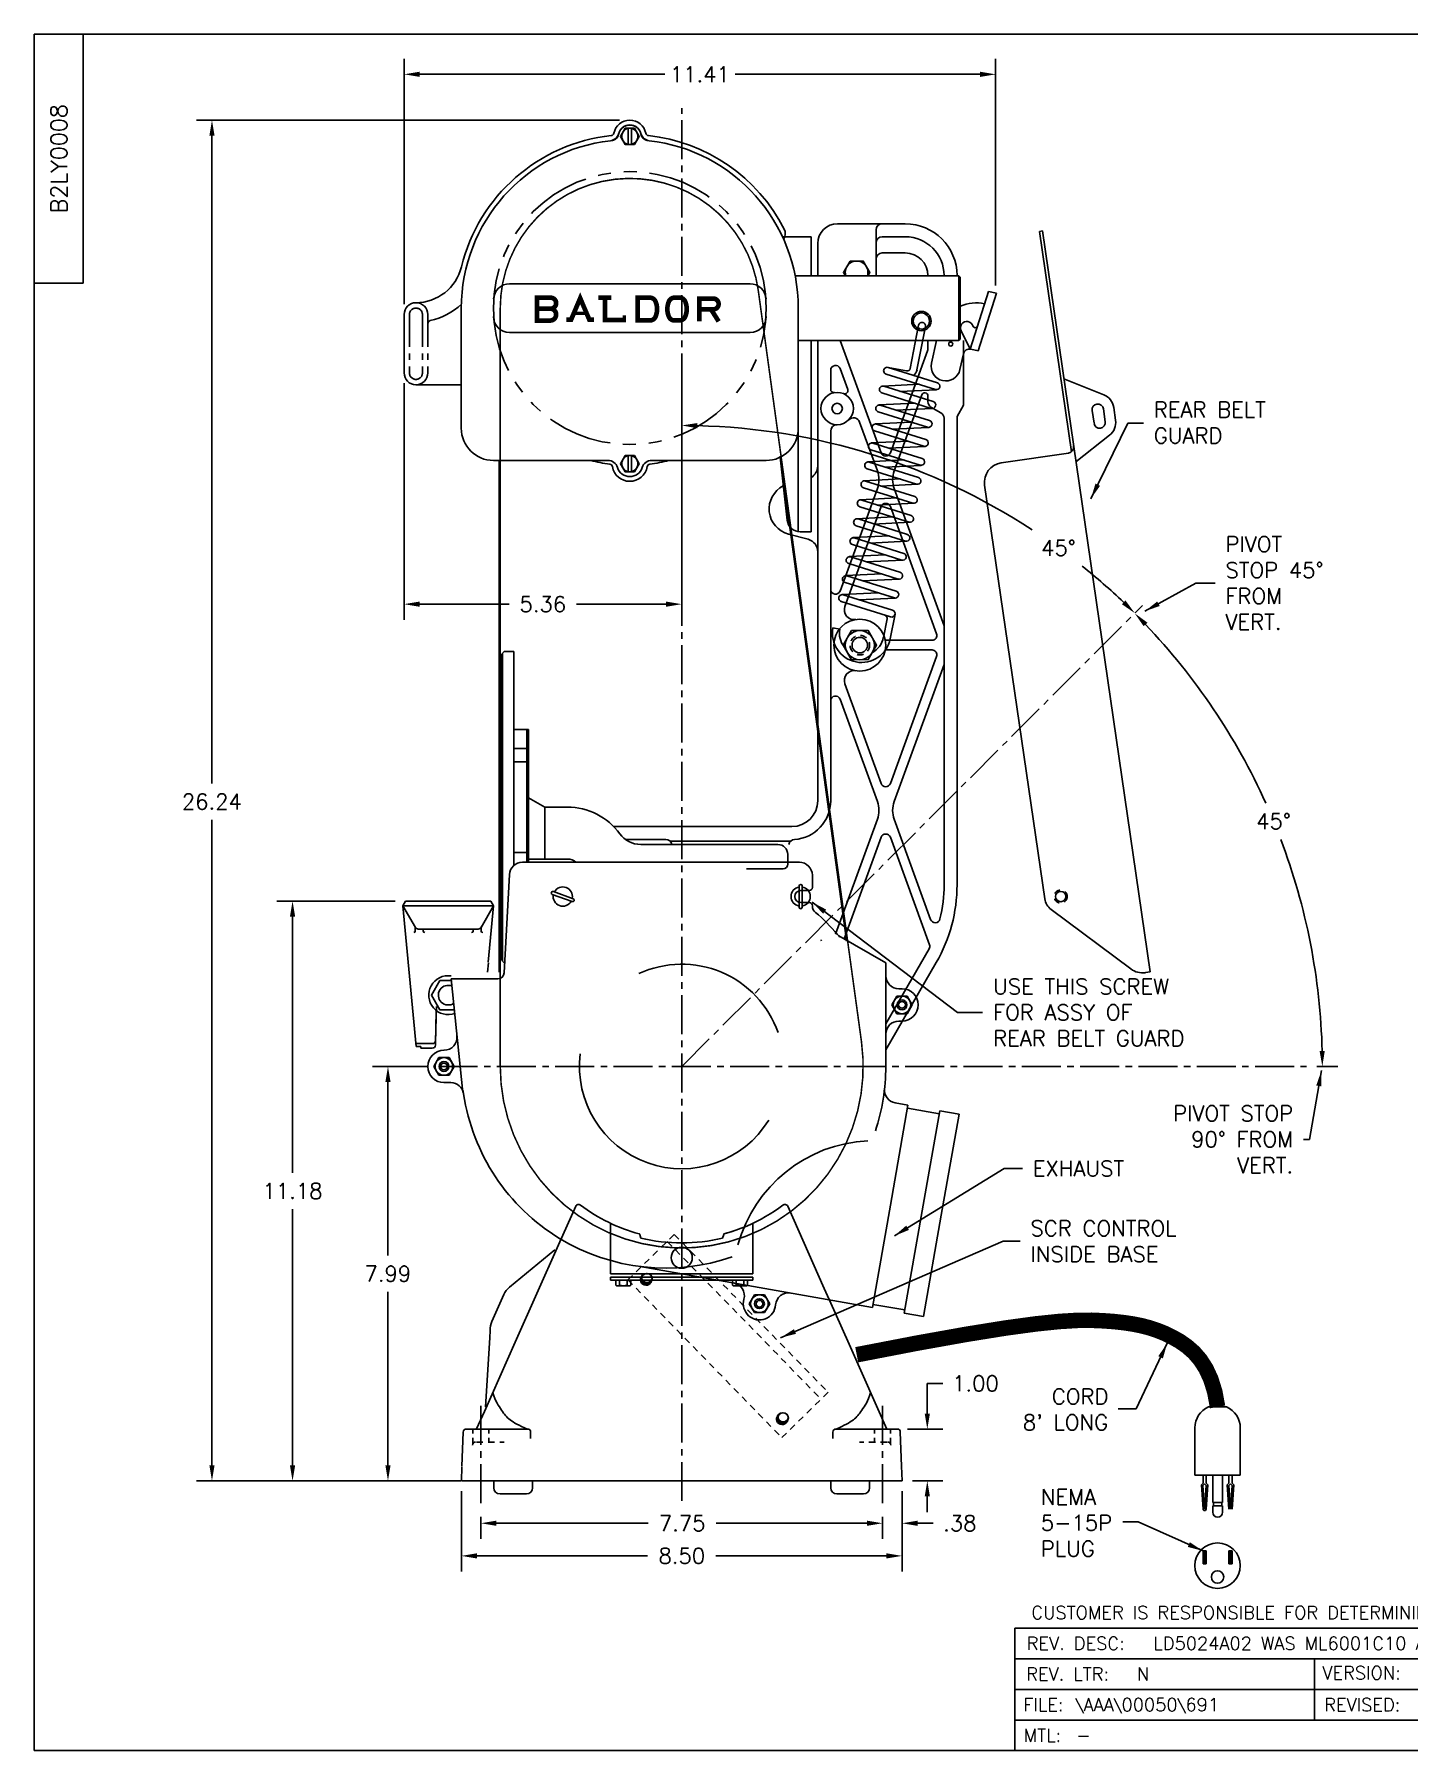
# Model space of a CAD drawing. Extents: x 1.1 to 53.1, y 0 to 33.1.
# Drawn here: x 1.11 to 27.62, y -0.01 to 33.09 of the extents above; entities that cross this region are included whole.
import ezdxf
from ezdxf.enums import TextEntityAlignment as Align

# ---------------------------------------------------------------- set-up
doc = ezdxf.new("R2010")
doc.units = 0
doc.header["$MEASUREMENT"] = 0
for name, pattern in [('B2FH2801A01$0$PHANTOM2', [1.25, 0.625, -0.125, 0.125, -0.125, 0.125, -0.125]), ('B2FH2808A01$0$PHANTOM', [2.5, 1.25, -0.25, 0.25, -0.25, 0.25, -0.25]), ('CENTER2', [1.125, 0.75, -0.125, 0.125, -0.125]), ('G8BA3000A12$0$CENTER', [2, 1.25, -0.25, 0.25, -0.25]), ('G8BA3000A12$0$CENTER2', [1.125, 0.75, -0.125, 0.125, -0.125]), ('G8BA3000A12$0$HIDDEN2', [0.1875, 0.125, -0.0625]), ('HA6218A01$0$HIDDEN2', [0.1875, 0.125, -0.0625]), ('HIDDEN2', [0.1875, 0.125, -0.0625])]:
    doc.linetypes.add(name, pattern=pattern)
doc.layers.get('0').update_dxf_attribs({"linetype": 'CONTINUOUS'})
doc.styles.add('SIMPLEX', font='simplex')
doc.styles.get("Standard").update_dxf_attribs({"font": 'simplex.shx'})
doc.dimstyles.new('0D6', dxfattribs={"dimscale": 0, "dimtxt": 0.09, "dimasz": 0.09, "dimexe": 0.09, "dimexo": 0.06, "dimgap": 0.06, "dimtad": 0, "dimtih": 1, "dimtoh": 1, "dimdec": 0, "dimzin": 4, "dimdsep": 46, "dimtxsty": 'Standard', "dimcen": 0, "dimclrd": 21, "dimclre": 21, "dimclrt": 256, "dimadec": 0, "dimazin": 0, "dimtfac": 1, "dimtdec": 0, "dimtofl": 0, "dimtmove": 0, "dimatfit": 3, "dimfxl": 0, "dimtolj": 1, "dimtzin": 4, "dimarcsym": 0})
doc.dimstyles.new('2D5', dxfattribs={"dimscale": 0, "dimtxt": 0.09, "dimasz": 0.09, "dimexe": 0.09, "dimexo": 0.06, "dimgap": 0.06, "dimtad": 0, "dimtih": 1, "dimtoh": 1, "dimzin": 4, "dimdsep": 46, "dimtxsty": 'Standard', "dimcen": 0, "dimclrd": 21, "dimclre": 21, "dimclrt": 256, "dimadec": 0, "dimazin": 0, "dimtfac": 1, "dimtofl": 0, "dimtmove": 0, "dimatfit": 3, "dimfxl": 0, "dimtolj": 1, "dimtzin": 4, "dimarcsym": 0})
doc.dimstyles.new('3D3', dxfattribs={"dimscale": 0, "dimtxt": 0.09, "dimasz": 0.09, "dimexe": 0.09, "dimexo": 0.06, "dimgap": 0.06, "dimtad": 0, "dimtih": 1, "dimtoh": 1, "dimdec": 3, "dimzin": 4, "dimdsep": 46, "dimtxsty": 'Standard', "dimcen": 0, "dimclrd": 21, "dimclre": 21, "dimclrt": 256, "dimadec": 0, "dimazin": 0, "dimtfac": 1, "dimtdec": 4, "dimtofl": 0, "dimtmove": 0, "dimatfit": 3, "dimfxl": 0, "dimtolj": 1, "dimtzin": 4, "dimarcsym": 0})
doc.dimstyles.new('STD', dxfattribs={"dimscale": 0, "dimtxt": 0.09, "dimasz": 0.09, "dimexe": 0.09, "dimexo": 0.06, "dimgap": 0.06, "dimtad": 0, "dimtih": 1, "dimtoh": 1, "dimdec": 3, "dimzin": 4, "dimdsep": 46, "dimtxsty": 'Standard', "dimcen": 0, "dimclrd": 21, "dimclre": 21, "dimclrt": 256, "dimadec": 0, "dimazin": 0, "dimtfac": 1, "dimtdec": 3, "dimtofl": 0, "dimtmove": 0, "dimatfit": 3, "dimfxl": 0, "dimtolj": 1, "dimtzin": 4, "dimarcsym": 0})

msp = doc.modelspace()

# ---------------------------------------------------------------- linework, layer by layer
for p, q in [((1.106, -0.011), (1.106, 33.085)), ((1.106, 33.085), (53.114, 33.085)), ((2.051, 28.284), (2.051, 33.085)), ((8.239, 27.881), (8.239, 32.614)), ((19.65, 28.239), (19.65, 32.614)), ((8.539, 32.314), (13.266, 32.314)), ((19.35, 32.314), (14.623, 32.314)), ((12.563, 31.273), (12.563, 30.964)), ((12.623, 31.273), (12.623, 30.964)), ((15.538, 29.182), (16.093, 29.182)), ((16.093, 28.431), (16.093, 29.182)), ((16.598, 29.432), (17.906, 29.432)), ((17.343, 28.431), (17.343, 29.312)), ((17.463, 29.182), (17.906, 29.182)), ((20.493, 29.285), (20.552, 29.294)), ((21.112, 25.037), (20.493, 29.285)), ((22.631, 15.004), (20.552, 29.294)), ((16.218, 28.431), (16.218, 29.052)), ((17.906, 28.869), (17.463, 28.869)), ((1.106, 28.284), (2.051, 28.284)), ((15.783, 28.431), (18.938, 28.431)), ((18.656, 28.431), (18.656, 28.432)), ((18.906, 28.431), (18.906, 28.432)), ((18.968, 28.401), (18.938, 28.431)), ((19.514, 28.128), (19.161, 27.016)), ((19.667, 28.094), (19.314, 26.982)), ((19.667, 28.094), (19.514, 28.128)), ((8.239, 27.681), (8.239, 26.556)), ((18.001, 26.641), (18.164, 27.478)), ((15.843, 27.181), (18.938, 27.181)), ((16.093, 23.494), (16.093, 27.181)), ((16.218, 18.307), (16.218, 27.181)), ((17.443, 25.013), (16.654, 27.181)), ((18.133, 26.615), (18.297, 27.452)), ((18.343, 27.022), (18.343, 27.181)), ((18.413, 26.744), (18.511, 27.183)), ((18.968, 27.211), (18.938, 27.181)), ((18.982, 27.367), (19.161, 27.016)), ((19.031, 25.932), (19.031, 27.181)), ((15.843, 23.494), (15.843, 27.061)), ((17.62, 25.013), (18.336, 26.981)), ((18.962, 26.621), (19.029, 26.923)), ((19.314, 26.982), (19.173, 27.014)), ((16.468, 26.608), (16.468, 26.238)), ((16.798, 26.235), (16.651, 26.64)), ((17.538, 26.533), (18.489, 26.236)), ((17.575, 26.662), (17.932, 26.593)), ((17.575, 26.662), (18.526, 26.365)), ((9.343, 26.327), (8.468, 26.327)), ((17.457, 26.17), (18.408, 25.873)), ((17.475, 26.302), (18.179, 26.337)), ((17.494, 26.299), (18.446, 26.002)), ((17.804, 26.198), (18.509, 26.233)), ((21.736, 26.135), (20.968, 26.441)), ((17.394, 25.939), (18.098, 25.974)), ((17.423, 25.934), (18.374, 25.637)), ((17.694, 24.666), (18.227, 26.132)), ((17.723, 25.836), (18.428, 25.87)), ((18.343, 26.001), (18.343, 26.111)), ((18.403, 25.898), (18.596, 25.786)), ((18.906, 25.716), (19.031, 25.932)), ((21.512, 25.831), (21.548, 25.584)), ((21.73, 25.863), (21.766, 25.615)), ((21.928, 25.891), (21.964, 25.644)), ((17.369, 24.666), (17.026, 25.609)), ((17.323, 25.574), (18.027, 25.608)), ((17.352, 25.568), (18.303, 25.271)), ((17.386, 25.805), (18.337, 25.507)), ((17.652, 25.47), (18.356, 25.505)), ((18.656, 16.687), (18.656, 25.682)), ((18.906, 16.687), (18.906, 25.716)), ((16.468, 18.307), (16.468, 25.432)), ((17.252, 25.208), (17.956, 25.243)), ((17.281, 25.203), (18.232, 24.905)), ((17.315, 25.439), (18.266, 25.142)), ((21.849, 25.356), (21.2, 24.844)), ((12.563, 24.961), (12.563, 24.652)), ((12.623, 24.961), (12.623, 24.652)), ((15.63, 23.716), (15.491, 24.929)), ((17.18, 24.842), (17.885, 24.877)), ((17.209, 24.837), (18.161, 24.54)), ((17.243, 25.073), (18.195, 24.776)), ((17.581, 25.104), (18.285, 25.139)), ((19.758, 24.823), (21.054, 25.011)), ((17.109, 24.477), (17.814, 24.512)), ((17.172, 24.708), (18.123, 24.41)), ((17.51, 24.739), (18.214, 24.773)), ((16.651, 22.35), (17.369, 24.324)), ((17.101, 24.342), (18.052, 24.045)), ((17.138, 24.471), (18.089, 24.174)), ((17.438, 24.373), (18.143, 24.408)), ((18.656, 21.679), (17.694, 24.324)), ((20.598, 16.414), (19.437, 24.392)), ((16.743, 22.053), (17.443, 23.978)), ((17.03, 23.976), (17.981, 23.679)), ((17.038, 24.111), (17.742, 24.146)), ((17.067, 24.105), (18.018, 23.808)), ((17.367, 24.007), (18.071, 24.042)), ((18.512, 21.527), (17.62, 23.978)), ((16.958, 23.61), (17.91, 23.313)), ((16.967, 23.745), (17.671, 23.78)), ((16.996, 23.74), (17.947, 23.443)), ((17.296, 23.641), (18, 23.676)), ((15.655, 23.449), (16.033, 23.347)), ((15.878, 23.494), (16.093, 23.494)), ((16.887, 23.245), (17.838, 22.948)), ((16.895, 23.38), (17.6, 23.414)), ((16.924, 23.374), (17.876, 23.077)), ((17.225, 23.276), (17.929, 23.311)), ((16.816, 22.879), (17.767, 22.582)), ((16.824, 23.014), (17.528, 23.049)), ((16.853, 23.009), (17.804, 22.711)), ((17.153, 22.91), (17.858, 22.945)), ((16.745, 22.514), (17.696, 22.216)), ((16.753, 22.648), (17.457, 22.683)), ((16.782, 22.643), (17.733, 22.346)), ((17.082, 22.545), (17.786, 22.579)), ((16.682, 22.283), (17.386, 22.317)), ((16.711, 22.277), (17.662, 21.98)), ((17.011, 22.179), (17.715, 22.214)), ((16.673, 22.148), (17.625, 21.851)), ((17.616, 21.426), (17.709, 21.903)), ((16.512, 21.641), (16.644, 21.616)), ((17.484, 21.452), (17.555, 21.814)), ((10.169, 21.182), (10.109, 21.122)), ((10.359, 21.182), (10.169, 21.182)), ((10.359, 21.182), (10.359, 17.056)), ((17.521, 21.401), (18.423, 21.401)), ((17.521, 21.213), (18.423, 21.213)), ((10.109, 21.122), (10.109, 15.242)), ((10.139, 21.152), (10.139, 15.212)), ((18.512, 21.087), (17.62, 18.637)), ((18.656, 20.935), (17.694, 18.29)), ((16.743, 20.561), (17.443, 18.637)), ((16.651, 20.264), (17.369, 18.29)), ((10.359, 17.12), (10.359, 19.682)), ((10.359, 19.682), (10.64, 19.682)), ((10.607, 17.12), (10.607, 19.682)), ((10.64, 17.12), (10.64, 19.682)), ((10.607, 19.311), (10.359, 19.311)), ((10.607, 19.054), (10.359, 19.054)), ((10.953, 18.182), (10.64, 18.363)), ((10.953, 17.182), (10.953, 18.182)), ((11.39, 18.182), (10.953, 18.182)), ((17.369, 17.948), (16.563, 15.734)), ((17.694, 17.948), (18.396, 16.017)), ((15.718, 17.807), (12.283, 17.807)), ((13.287, 17.557), (12.513, 17.557)), ((17.443, 17.602), (16.731, 15.645)), ((17.62, 17.602), (18.374, 15.529)), ((10.607, 17.311), (10.359, 17.311)), ((13.368, 17.526), (15.695, 17.526)), ((15.64, 17.085), (15.64, 17.273)), ((10.27, 16.882), (10.171, 14.988)), ((10.52, 17.119), (13.594, 17.119)), ((11.39, 17.182), (10.64, 17.182)), ((13.594, 17.119), (15.864, 17.119)), ((11.119, 16.557), (11.502, 16.417)), ((15.859, 16.663), (15.859, 16.255)), ((15.889, 16.574), (16.054, 16.574)), ((15.919, 16.663), (15.919, 16.255)), ((16.114, 16.869), (16.114, 16.634)), ((8.067, 16.372), (5.787, 16.372)), ((8.215, 16.282), (8.267, 16.372)), ((8.471, 13.567), (8.215, 16.282)), ((8.215, 16.282), (8.458, 15.862)), ((8.215, 16.282), (9.965, 16.282)), ((8.267, 16.372), (9.913, 16.372)), ((9.965, 16.282), (9.723, 15.862)), ((9.863, 15.194), (9.965, 16.282)), ((9.965, 16.282), (9.913, 16.372)), ((11.098, 16.5), (11.481, 16.361)), ((15.889, 16.344), (16.055, 16.344)), ((6.087, 16.072), (6.087, 11.131)), ((22.258, 15.062), (20.719, 16.21)), ((8.454, 15.852), (8.454, 15.794)), ((8.51, 15.832), (9.671, 15.832)), ((8.609, 15.832), (8.609, 15.794)), ((9.571, 15.832), (9.571, 15.794)), ((9.726, 15.852), (9.726, 15.794)), ((17.531, 15.182), (16.628, 15.704)), ((10.109, 15.242), (10.169, 15.182)), ((17.532, 14.003), (18.367, 15.449)), ((9.865, 15.182), (9.845, 14.998)), ((17.531, 15.182), (17.531, 13.182)), ((17.532, 13.503), (18.504, 15.187)), ((22.54, 14.991), (22.631, 15.004)), ((9.373, 12.682), (9.144, 14.869)), ((9.144, 14.869), (10.046, 14.869)), ((17.844, 14.682), (17.781, 14.682)), ((8.859, 14.262), (8.842, 13.592)), ((8.861, 14.337), (8.844, 13.671)), ((17.746, 14.54), (17.648, 14.37)), ((17.648, 14.37), (17.746, 14.2)), ((17.942, 14.54), (17.746, 14.54)), ((18.04, 14.37), (17.942, 14.54)), ((17.942, 14.2), (18.04, 14.37)), ((17.746, 14.2), (17.942, 14.2)), ((17.844, 14.057), (17.781, 14.057)), ((8.465, 13.622), (8.784, 13.622)), ((8.843, 13.63), (8.842, 13.592)), ((8.844, 13.671), (8.843, 13.63)), ((8.56, 13.567), (8.471, 13.567)), ((8.56, 13.567), (8.56, 13.534)), ((8.782, 13.534), (8.56, 13.534)), ((8.91, 13.352), (8.812, 13.182)), ((9.107, 13.352), (8.91, 13.352)), ((9.008, 13.495), (9.01, 13.495)), ((9.205, 13.182), (9.107, 13.352)), ((8.706, 13.182), (7.628, 13.182)), ((8.812, 13.182), (8.91, 13.012)), ((8.91, 13.012), (9.107, 13.012)), ((9.107, 13.012), (9.205, 13.182)), ((7.928, 12.882), (7.928, 9.536)), ((9.008, 12.87), (9.14, 12.87)), ((17.959, 12.436), (17.619, 10.506)), ((17.713, 12.479), (17.959, 12.436)), ((17.949, 12.377), (18.564, 12.268)), ((18.575, 12.327), (18.234, 10.397)), ((18.575, 12.327), (18.944, 12.262)), ((18.944, 12.262), (18.6, 10.312)), ((6.087, 5.49), (6.087, 10.431)), ((11.217, 9.74), (11.55, 10.487)), ((16.344, 8.902), (15.639, 10.487)), ((17.272, 8.536), (17.619, 10.506)), ((17.887, 8.428), (18.234, 10.397)), ((18.256, 8.362), (18.6, 10.312)), ((12.219, 9.182), (12.219, 10.168)), ((12.805, 9.873), (12.785, 9.945)), ((12.805, 9.873), (12.785, 9.945)), ((14.384, 9.873), (14.404, 9.945)), ((14.969, 9.182), (14.969, 10.168)), ((11.148, 9.648), (10.27, 8.926)), ((11.217, 9.74), (10.383, 7.865)), ((12.794, 9.326), (17.272, 8.536)), ((12.219, 9.182), (14.969, 9.182)), ((12.219, 9.122), (14.969, 9.122)), ((12.219, 9.122), (12.219, 9.062)), ((12.219, 9.062), (14.969, 9.062)), ((12.325, 8.963), (12.325, 9.062)), ((12.325, 9.062), (12.613, 9.062)), ((12.577, 8.952), (12.361, 8.952)), ((12.397, 8.963), (12.397, 9.062)), ((12.541, 8.963), (12.541, 9.062)), ((12.613, 9.062), (12.613, 8.963)), ((14.575, 8.963), (14.575, 9.062)), ((14.575, 9.062), (14.863, 9.062)), ((14.827, 8.952), (14.611, 8.952)), ((14.647, 8.963), (14.647, 9.062)), ((14.791, 8.963), (14.791, 9.062)), ((14.863, 9.062), (14.863, 8.963)), ((14.969, 9.122), (14.969, 9.062)), ((7.928, 5.49), (7.928, 8.836)), ((9.932, 8.266), (10.164, 8.787)), ((14.996, 8.777), (14.898, 8.607)), ((14.898, 8.607), (14.996, 8.437)), ((15.192, 8.777), (14.996, 8.777)), ((15.291, 8.607), (15.192, 8.777)), ((15.192, 8.437), (15.291, 8.607)), ((16.471, 8.619), (16.344, 8.902)), ((16.555, 8.43), (16.471, 8.619)), ((14.996, 8.437), (15.192, 8.437)), ((16.822, 7.83), (16.555, 8.43)), ((17.282, 8.595), (17.897, 8.487)), ((17.887, 8.428), (18.256, 8.362)), ((9.891, 7.952), (9.811, 6.619)), ((9.9, 8.094), (9.891, 7.952)), ((10.383, 7.865), (9.789, 6.532)), ((17.353, 6.636), (16.822, 7.83)), ((17.552, 6.19), (17.353, 6.636)), ((9.638, 6.192), (9.789, 6.532)), ((24.103, 6.617), (23.759, 6.617)), ((9.354, 5.473), (9.377, 6.132)), ((9.437, 6.19), (9.637, 6.19)), ((9.637, 6.19), (10.62, 6.19)), ((10.68, 6.13), (10.68, 6.008)), ((16.509, 6.13), (16.509, 6.008)), ((17.552, 6.19), (16.569, 6.19)), ((17.751, 6.19), (17.552, 6.19)), ((17.834, 5.473), (17.811, 6.132)), ((23.494, 6.215), (23.494, 5.304)), ((24.369, 6.215), (24.369, 5.304)), ((9.344, 5.19), (9.354, 5.465)), ((17.844, 5.19), (17.834, 5.473)), ((24.369, 5.304), (23.494, 5.304)), ((23.651, 5.304), (23.651, 5.149)), ((23.711, 5.304), (23.711, 5.149)), ((23.837, 5.304), (23.837, 4.773)), ((24.025, 5.304), (24.025, 4.773)), ((24.151, 5.304), (24.151, 5.149)), ((24.211, 5.304), (24.211, 5.149)), ((9.144, 5.19), (5.787, 5.19)), ((9.334, 5.19), (7.628, 5.19)), ((9.344, 5.19), (9.534, 5.19)), ((9.534, 5.19), (13.594, 5.19)), ((9.969, 5.19), (9.969, 5.06)), ((10.719, 5.19), (10.719, 5.06)), ((17.654, 5.19), (13.594, 5.19)), ((16.469, 5.19), (16.469, 5.06)), ((17.219, 5.19), (17.219, 5.06)), ((17.844, 5.19), (17.654, 5.19)), ((23.619, 5.117), (23.651, 5.149)), ((23.619, 5.117), (23.651, 4.645)), ((23.65, 5.105), (23.681, 5.137)), ((23.65, 5.105), (23.681, 4.647)), ((23.713, 5.105), (23.681, 5.137)), ((23.713, 5.105), (23.681, 4.647)), ((23.744, 5.117), (23.711, 5.149)), ((23.744, 5.117), (23.711, 4.645)), ((24.119, 5.117), (24.151, 5.149)), ((24.119, 5.117), (24.151, 4.645)), ((24.15, 5.105), (24.181, 5.137)), ((24.15, 5.105), (24.181, 4.647)), ((24.213, 5.105), (24.181, 5.137)), ((24.213, 5.105), (24.181, 4.647)), ((24.244, 5.117), (24.211, 5.149)), ((24.244, 5.117), (24.211, 4.645)), ((10.089, 4.94), (10.599, 4.94)), ((17.099, 4.94), (16.589, 4.94)), ((24.025, 4.773), (23.837, 4.773)), ((23.837, 4.711), (23.837, 4.586)), ((24.025, 4.711), (23.837, 4.711)), ((23.852, 4.773), (23.852, 4.711)), ((24.011, 4.773), (24.011, 4.711)), ((24.025, 4.711), (24.025, 4.586)), ((23.651, 3.84), (23.711, 3.84)), ((23.651, 3.84), (23.651, 3.59)), ((23.681, 3.84), (23.681, 3.59)), ((23.711, 3.84), (23.711, 3.59)), ((24.211, 3.84), (24.151, 3.84)), ((24.151, 3.84), (24.151, 3.59)), ((24.181, 3.84), (24.181, 3.59)), ((24.211, 3.84), (24.211, 3.59)), ((23.651, 3.59), (23.711, 3.59)), ((24.211, 3.59), (24.151, 3.59)), ((20.018, -0.011), (20.018, 2.353)), ((20.018, 2.353), (52.169, 2.353)), ((20.018, 2.353), (52.169, 2.353)), ((20.018, 1.762), (37.359, 1.762)), ((25.799, 1.171), (25.799, 1.762)), ((20.018, 1.171), (52.169, 1.171)), ((25.799, 0.58), (25.799, 1.171)), ((20.018, 0.58), (37.359, 0.58)), ((53.114, -0.011), (1.106, -0.011))]:
    msp.add_line(p, q)
at = {"linetype": 'CENTER2'}
for p, q in [((13.594, 4.805), (13.594, 31.658)), ((13.594, 13.182), (22.483, 22.071)), ((8.906, 13.182), (25.647, 13.182))]:
    msp.add_line(p, q, dxfattribs=at)
at = {"linetype": 'ByBlock'}
for p, q in [((12.393, 31.43), (4.233, 31.43)), ((4.533, 31.13), (4.533, 18.639)), ((8.239, 26.356), (8.239, 21.797)), ((13.594, 26.356), (13.594, 21.797)), ((8.539, 22.097), (10.267, 22.097)), ((13.294, 22.097), (11.567, 22.097)), ((4.533, 5.49), (4.533, 17.939)), ((25.847, 13.182), (26.252, 13.182)), ((18.332, 7.071), (18.632, 7.071)), ((18.332, 6.49), (18.332, 7.071)), ((17.951, 6.19), (18.632, 6.19)), ((9.144, 5.19), (4.233, 5.19)), ((9.344, 4.99), (9.344, 3.445)), ((17.844, 4.99), (17.844, 4.074)), ((17.844, 4.99), (17.844, 3.445)), ((18.044, 5.19), (18.632, 5.19)), ((18.332, 4.89), (18.332, 4.59)), ((9.719, 4.497), (9.719, 4.074)), ((10.019, 4.374), (12.947, 4.374)), ((17.169, 4.374), (14.261, 4.374)), ((17.169, 4.374), (16.869, 4.374)), ((17.469, 4.497), (17.469, 4.074)), ((17.469, 4.497), (17.469, 4.074)), ((18.144, 4.374), (18.444, 4.374)), ((9.644, 3.745), (12.937, 3.745)), ((17.544, 3.745), (14.251, 3.745))]:
    msp.add_line(p, q, dxfattribs=at)
at = {"linetype": 'Continuous'}
for p, q in [((10.275, 28.275), (14.912, 28.275)), ((18.938, 28.431), (18.938, 27.181)), ((18.968, 28.401), (18.968, 27.211)), ((9.343, 25.488), (9.343, 27.806)), ((15.843, 25.488), (15.843, 27.806)), ((10.271, 27.337), (14.916, 27.337)), ((9.963, 24.868), (12.172, 24.868)), ((13.014, 24.868), (15.223, 24.868)), ((12.804, 17.463), (15.45, 17.463)), ((14.842, 16.995), (15.55, 16.995))]:
    msp.add_line(p, q, dxfattribs=at)
at = {"linetype": 'B2FH2801A01$0$PHANTOM2'}
for p, q in [((8.343, 27.681), (8.343, 26.556)), ((8.593, 27.681), (8.593, 26.556)), ((8.697, 27.681), (8.697, 26.556))]:
    msp.add_line(p, q, dxfattribs=at)
at = {"linetype": 'HIDDEN2'}
for p, q in [((12.556, 9.067), (13.45, 9.94)), ((12.556, 9.067), (13.45, 9.94)), ((12.556, 9.067), (13.45, 9.94)), ((13.45, 9.94), (16.42, 6.9)), ((13.45, 9.94), (16.42, 6.9)), ((13.45, 9.94), (16.42, 6.9)), ((13.314, 9.807), (16.284, 6.767)), ((13.314, 9.807), (16.284, 6.767)), ((13.314, 9.807), (16.284, 6.767)), ((12.556, 9.067), (15.526, 6.027)), ((12.556, 9.067), (15.526, 6.027)), ((12.556, 9.067), (15.526, 6.027)), ((15.526, 6.027), (16.42, 6.9)), ((15.526, 6.027), (16.42, 6.9)), ((15.526, 6.027), (16.42, 6.9))]:
    msp.add_line(p, q, dxfattribs=at)
at = {"linetype": 'G8BA3000A12$0$CENTER2'}
for p, q in [((9.719, 6.637), (9.719, 4.697)), ((17.469, 6.637), (17.469, 4.697))]:
    msp.add_line(p, q, dxfattribs=at)
at = {"linetype": 'G8BA3000A12$0$CENTER'}
for p, q in [((9.564, 6.19), (9.564, 6.102)), ((9.564, 6.022), (9.564, 5.906)), ((9.874, 6.19), (9.874, 6.102)), ((9.874, 6.022), (9.874, 5.94)), ((17.314, 6.19), (17.314, 6.102)), ((17.314, 6.022), (17.314, 5.94)), ((17.624, 6.19), (17.624, 6.102)), ((17.624, 6.022), (17.624, 5.906))]:
    msp.add_line(p, q, dxfattribs=at)
at = {"linetype": 'G8BA3000A12$0$HIDDEN2'}
for p, q in [((9.633, 5.94), (10.167, 5.94)), ((17.556, 5.94), (17.022, 5.94))]:
    msp.add_line(p, q, dxfattribs=at)
for points in [[(12.503, 31.274), (12.413, 31.118), (12.503, 30.962), (12.683, 30.962), (12.773, 31.118), (12.683, 31.274)], [(12.503, 24.962), (12.413, 24.806), (12.503, 24.65), (12.683, 24.65), (12.773, 24.806), (12.683, 24.962)], [(16.868, 21.588), (16.706, 21.307), (16.869, 21.026), (17.193, 21.027), (17.355, 21.308), (17.192, 21.589)]]:
    msp.add_lwpolyline(points, close=True)
at = {"linetype": 'HIDDEN2', "const_width": 0.03}
for points in [[(15.51, 24.955), (15.071, 28.147, 0.933955), (10.094, 27.806), (10.094, 24.877, 1.070716)], [(10.094, 13.182, 1.070716), (17.062, 13.659), (16.795, 15.6, 0.933955)], [(10.094, 14.995), (10.094, 13.182, 1.070716)]]:
    msp.add_lwpolyline(points, format="xyb", dxfattribs=at)
for points in [[(16.842, 28.713), (16.715, 28.494), (16.752, 28.431)], [(17.185, 28.431), (17.221, 28.494), (17.095, 28.713), (16.842, 28.713)], [(8.928, 14.838), (8.766, 14.557), (8.928, 14.276), (9.212, 14.276)], [(9.155, 14.838), (8.928, 14.838)], [(10.62, 6.19), (10.56, 6.215), (10.506, 6.24), (10.457, 6.263), (10.414, 6.285), (10.376, 6.307), (10.342, 6.328), (10.311, 6.349), (10.284, 6.369), (10.259, 6.39), (10.236, 6.41), (10.215, 6.431), (10.196, 6.453), (10.177, 6.476), (10.158, 6.5), (10.139, 6.526), (10.119, 6.554), (10.098, 6.584), (10.077, 6.617), (10.055, 6.652), (10.033, 6.692), (10.011, 6.735), (9.99, 6.782), (9.97, 6.834), (9.951, 6.891)], [(16.569, 6.19), (16.629, 6.215), (16.683, 6.24), (16.731, 6.263), (16.774, 6.285), (16.813, 6.307), (16.847, 6.328), (16.877, 6.349), (16.905, 6.369), (16.93, 6.39), (16.952, 6.41), (16.973, 6.431), (16.993, 6.453), (17.012, 6.476), (17.031, 6.5), (17.05, 6.526), (17.07, 6.554), (17.09, 6.584), (17.112, 6.617), (17.134, 6.652), (17.156, 6.692)], [(17.156, 6.692), (17.178, 6.735), (17.199, 6.782), (17.219, 6.834), (17.238, 6.891)]]:
    msp.add_lwpolyline(points)
for points, const_width in [([(11.057, 27.796, -1), (11.057, 27.566), (10.802, 27.566), (10.802, 28.006), (11.067, 28.006, -1), (11.067, 27.796), (10.802, 27.796)], 0.09), ([(13.932, 27.55), (13.932, 27.99), (14.202, 27.99, -1), (14.202, 27.781), (13.932, 27.781)], 0.09), ([(10.094, 24.877), (10.094, 14.995, 1.070716)], 0.03), ([(16.795, 15.6), (15.51, 24.955, 0.933955)], 0.03)]:
    msp.add_lwpolyline(points, format="xyb", dxfattribs=dict(const_width=const_width))
for points, const_width in [([(11.824, 27.555), (11.636, 27.996), (11.449, 27.555)], 0.09), ([(11.988, 28.009), (12.238, 28.009)], 0.09), ([(12.113, 27.534), (12.113, 27.989)], 0.09), ([(14.16, 27.781), (14.307, 27.549)], 0.09), ([(11.49, 27.583), (11.37, 27.583)], 0.09), ([(11.512, 27.705), (11.761, 27.705)], 0.06), ([(11.782, 27.582), (11.902, 27.582)], 0.09), ([(12.114, 27.579), (12.487, 27.579)], 0.09), ([(12.488, 27.534), (12.488, 27.669)], 0.06), ([(10.074, 24.877), (10.074, 14.995)], 0.03), ([(16.775, 15.597), (15.49, 24.952)], 0.03), ([(16.97, 7.623), (18.138, 7.848), (19.084, 8.017), (19.837, 8.138), (20.426, 8.218), (20.88, 8.265), (21.23, 8.286), (21.503, 8.288), (21.729, 8.278), (21.934, 8.263), (22.123, 8.242), (22.298, 8.216), (22.463, 8.183), (22.619, 8.142), (22.769, 8.092), (22.914, 8.034), (23.057, 7.964), (23.2, 7.884), (23.339, 7.787), (23.473, 7.67), (23.596, 7.528), (23.707, 7.356), (23.802, 7.15), (23.878, 6.905), (23.931, 6.617)], 0.3)]:
    msp.add_lwpolyline(points, dxfattribs=dict(const_width=const_width))
at = {"const_width": 0.09}
for points in [[(13.089, 27.934, -0.204259), (13.089, 27.64, -0.300543), (12.979, 27.567), (12.744, 27.567), (12.744, 28.007), (12.979, 28.007, -0.300543)], [(13.551, 28.007), (13.457, 28.007, 0.300543), (13.347, 27.934, 0.204259), (13.347, 27.64, 0.300543), (13.457, 27.567), (13.551, 27.567, 0.300543), (13.661, 27.64, 0.204259), (13.661, 27.934, 0.300543)]]:
    msp.add_lwpolyline(points, format="xyb", close=True, dxfattribs=at)
for centre, radius in [((12.593, 31.118), 0.156), ((18.218, 27.556), 0.186), ((18.218, 27.556), 0.156), ((18.784, 27.112), 0.04), ((16.593, 25.869), 0.312), ((16.593, 25.869), 0.101), ((12.593, 24.806), 0.156), ((17.03, 21.307), 0.5), ((17.03, 21.307), 0.281), ((17.03, 21.307), 0.15), ((20.905, 16.459), 0.1), ((17.844, 14.37), 0.17), ((17.844, 14.37), 0.095), ((17.844, 14.37), 0.065), ((9.008, 13.182), 0.17), ((9.008, 13.182), 0.095), ((9.008, 13.182), 0.065), ((13.594, 9.494), 0.203), ((15.094, 8.607), 0.17), ((15.094, 8.607), 0.095), ((15.094, 8.607), 0.065), ((23.931, 3.557), 0.438), ((23.931, 3.338), 0.12)]:
    msp.add_circle(centre, radius)
at = {"linetype": 'HA6218A01$0$HIDDEN2'}
msp.add_circle((17.03, 21.307), 0.188, dxfattribs=at)
at = {"linetype": 'HIDDEN2'}
msp.add_circle((20.905, 16.459), 0.125, dxfattribs=at)
for centre, radius, start, end in [((12.593, 27.806), 3.345, 96.1766, 166.2556), ((12.197, 31.223), 0.19, 276.6154, 345.1475), ((12.227, 31.191), 0.06, 276.1766, 348.3952), ((12.593, 31.116), 0.314, 11.6048, 168.3952), ((12.593, 31.118), 0.22, 14.8525, 165.1475), ((12.99, 31.223), 0.19, 194.8525, 263.3846), ((12.96, 31.191), 0.06, 191.6048, 263.8234), ((12.593, 27.806), 3.345, 27.1117, 83.8234), ((12.593, 27.806), 3.25, 96.6154, 180), ((12.593, 27.806), 3.25, 0, 83.3846), ((15.403, 29.245), 0.189, 325.374, 27.1117), ((16.598, 29.052), 0.38, 90, 180), ((17.463, 29.312), 0.12, 90, 180), ((17.463, 29.062), 0.12, 90, 180), ((17.906, 28.432), 1, 0, 90), ((17.906, 28.432), 0.75, 0, 90), ((17.463, 28.749), 0.12, 90, 180), ((17.906, 28.432), 0.437, 0, 90), ((8.464, 28.816), 0.906, 270, 346.2556), ((16.968, 28.494), 0.219, 343.2814, 196.7186), ((10.275, 27.965), 0.31, 90, 176.8998), ((14.912, 27.965), 0.31, 3.1002, 90), ((8.468, 27.681), 0.229, 0, 180), ((8.464, 28.816), 1.283, 282.6134, 313.3166), ((19.274, 27.157), 0.75, 77.3735, 113.8915), ((8.757, 27.506), 0.06, 102.6134, 180), ((14.916, 27.647), 0.31, 270, 0), ((18.23, 27.465), 0.0675, 348.9735, 168.9735), ((19.094, 27.423), 0.125, 17.6158, 207.0039), ((18.23, 27.465), 0.0675, 217.8261, 307.8261), ((19.258, 27.475), 0.047, 197.6158, 342.3735), ((18.223, 27.022), 0.12, 340, 360), ((19.146, 26.897), 0.12, 77.3735, 167.3735), ((8.468, 26.556), 0.229, 180, 0), ((16.562, 26.608), 0.094, 20, 180), ((17.557, 26.598), 0.0672, 73.9735, 253.9735), ((17.942, 26.652), 0.06, 258.9735, 348.9735), ((17.942, 26.652), 0.195, 312.0703, 348.9735), ((18.687, 26.682), 0.281, 167.3735, 347.3735), ((16.53, 26.238), 0.062, 180, 279.6846), ((16.74, 26.214), 0.062, 246.9817, 20), ((17.476, 26.235), 0.0672, 73.9735, 253.9735), ((18.283, 26.111), 0.06, 0, 160), ((18.508, 26.3), 0.0672, 253.9735, 73.9735), ((17.405, 25.869), 0.0672, 73.9735, 253.9735), ((18.463, 26.001), 0.12, 180, 240), ((18.427, 25.938), 0.0672, 253.9735, 73.9735), ((21.621, 25.847), 0.11, 8.2793, 188.2793), ((21.621, 25.847), 0.31, 8.2793, 68.2793), ((16.593, 25.432), 0.125, 90, 180), ((16.909, 25.566), 0.125, 20, 136.1033), ((17.333, 25.504), 0.0672, 73.9735, 253.9735), ((18.356, 25.572), 0.0672, 253.9735, 73.9735), ((18.536, 25.682), 0.12, 0, 60), ((21.657, 25.599), 0.11, 188.2793, 8.2793), ((21.657, 25.599), 0.31, 308.2793, 8.2793), ((17.262, 25.138), 0.0672, 73.9735, 253.9735), ((18.284, 25.206), 0.0672, 253.9735, 73.9735), ((12.593, 27.806), 3.033, 255.6218, 262.6775), ((12.172, 24.678), 0.19, 16.9124, 90), ((13.014, 24.678), 0.19, 90, 163.0876), ((12.593, 27.806), 3.033, 277.3225, 284.3782), ((17.191, 24.772), 0.0672, 73.9735, 253.9735), ((17.531, 25.045), 0.094, 200, 340), ((18.213, 24.841), 0.0672, 253.9735, 73.9735), ((19.813, 24.447), 0.38, 98.2793, 188.2793), ((21.036, 25.13), 0.12, 278.2793, 8.2793), ((12.199, 24.738), 0.06, 9.7551, 82.6775), ((12.593, 24.806), 0.34, 189.7551, 350.2449), ((12.593, 24.806), 0.25, 196.9124, 343.0876), ((12.988, 24.738), 0.06, 97.3225, 170.2449), ((15.968, 24.759), 0.25, 300, 0), ((16.899, 24.495), 0.5, 340, 20), ((18.163, 24.495), 0.5, 160, 200), ((18.142, 24.475), 0.0672, 253.9735, 73.9735), ((15.781, 23.932), 0.5, 117.035, 255.3652), ((17.12, 24.407), 0.0672, 73.9735, 253.9735), ((18.071, 24.109), 0.0672, 253.9735, 73.9735), ((17.048, 24.041), 0.0672, 73.9735, 253.9735), ((17.531, 23.946), 0.094, 20, 160), ((15.878, 23.744), 0.25, 186.5397, 270), ((16.977, 23.675), 0.0672, 73.9735, 253.9735), ((17.999, 23.743), 0.0672, 253.9735, 73.9735), ((15.968, 23.106), 0.25, 0, 75), ((16.906, 23.309), 0.0672, 73.9735, 253.9735), ((17.928, 23.378), 0.0672, 253.9735, 73.9735), ((16.834, 22.944), 0.0672, 73.9735, 253.9735), ((17.857, 23.012), 0.0672, 253.9735, 73.9735), ((16.763, 22.578), 0.0672, 73.9735, 253.9735), ((17.786, 22.647), 0.0672, 253.9735, 73.9735), ((16.562, 22.383), 0.094, 180, 340), ((16.692, 22.213), 0.0672, 73.9735, 253.9735), ((17.714, 22.281), 0.0672, 253.9735, 73.9735), ((16.921, 21.988), 0.19, 160, 279.1003), ((17.496, 21.825), 0.06, 348.9735, 73.9735), ((17.643, 21.915), 0.0672, 253.9735, 73.9735), ((17.064, 21.534), 0.562, 168.9968, 348.9735), ((17.064, 21.534), 0.427, 169.0042, 217.4403), ((18.423, 21.495), 0.094, 270, 20), ((17.064, 21.534), 0.427, 298.6799, 348.9735), ((18.423, 21.119), 0.094, 340, 90), ((16.921, 20.626), 0.19, 80.8997, 200), ((16.562, 20.232), 0.094, 20, 180), ((17.531, 18.669), 0.094, 200, 340), ((15.718, 18.307), 0.5, 270, 0), ((15.718, 18.307), 0.75, 273.8886, 0), ((16.899, 18.119), 0.5, 340, 20), ((18.163, 18.119), 0.5, 160, 200), ((11.39, 16.932), 1.25, 36.0962, 90), ((12.804, 17.963), 0.5, 216.0962, 270), ((13.287, 17.437), 0.12, 12.5133, 90), ((15.777, 17.439), 0.12, 93.8886, 168.4644), ((17.531, 17.57), 0.094, 20, 160), ((15.45, 17.273), 0.19, 0, 90), ((10.52, 16.869), 0.25, 90, 177), ((11.39, 16.932), 0.25, 48.7639, 90), ((15.55, 17.085), 0.09, 270, 0), ((15.864, 16.869), 0.25, 0, 90), ((11.108, 16.529), 0.03, 70, 250), ((11.3, 16.459), 0.186, 349.2567, 150.7433), ((15.889, 16.459), 0.186, 99.2567, 260.7433), ((15.889, 16.459), 0.115, 90, 270), ((15.889, 16.663), 0.03, 0, 180), ((15.889, 16.459), 0.186, 279.2567, 80.7433), ((16.054, 16.634), 0.06, 270, 0), ((15.906, 16.687), 3, 330, 0), ((15.906, 16.687), 2.75, 346.1132, 0), ((11.3, 16.459), 0.186, 169.2567, 330.7433), ((11.492, 16.389), 0.03, 250, 70), ((15.889, 16.255), 0.03, 180, 0), ((16.055, 16.284), 0.06, 354.1578, 90), ((16.244, 16.264), 0.13, 174.1578, 239.618), ((20.905, 16.459), 0.31, 188.2793, 233.2793), ((13.594, 13.182), 3.937, 40.3666, 48.974), ((18.485, 16.049), 0.094, 200, 346.1132), ((8.424, 15.794), 0.03, 270, 0), ((8.394, 15.852), 0.06, 0, 30), ((8.51, 15.892), 0.06, 210, 270), ((8.639, 15.794), 0.03, 180, 270), ((9.541, 15.794), 0.03, 270, 0), ((9.671, 15.892), 0.06, 270, 330), ((9.786, 15.852), 0.06, 150, 180), ((9.756, 15.794), 0.03, 180, 270), ((16.312, 15.626), 0.03, 180, 221.9577), ((16.693, 15.816), 0.13, 220.3666, 240), ((16.606, 15.673), 0.03, 8, 39.5892), ((18.286, 15.496), 0.094, 330, 20), ((9.09, 14.557), 0.375, 81.4209, 290.1019), ((10.046, 14.994), 0.125, 270, 357), ((13.594, 13.182), 1.972, 19.4794, 114.7367), ((17.781, 14.932), 0.25, 180, 270), ((22.485, 15.367), 0.38, 233.2793, 278.2793), ((9.09, 14.557), 0.19, 66.4964, 305.0265), ((17.844, 14.37), 0.312, 270, 90), ((17.781, 13.807), 0.25, 90, 180), ((8.782, 13.594), 0.06, 270, 358.5), ((8.784, 13.682), 0.06, 270, 358.5), ((8.784, 13.682), 0.06, 270, 317.0376), ((8.784, 13.682), 0.06, 317.0376, 358.5), ((9.01, 13.745), 0.25, 270, 6), ((9.008, 13.182), 0.312, 90, 270), ((13.594, 13.182), 1.972, 172.8302, 328.3152), ((13.594, 13.182), 3.937, 341.6027, 360), ((9.14, 12.62), 0.25, 8.4118, 90), ((13.282, 13.232), 3.937, 188.4338, 289.068), ((17.756, 12.726), 0.25, 173.7384, 260), ((17.316, 9.017), 2.735, 92.7766, 164.607), ((11.605, 10.462), 0.06, 52.6557, 156), ((13.594, 13.07), 3.22, 232.6557, 255.2484), ((13.594, 13.07), 3.22, 292.9878, 307.3443), ((15.584, 10.462), 0.06, 24, 127.3443), ((12.771, 9.942), 0.015, 15, 75.2484), ((14.418, 9.942), 0.015, 104.7516, 165), ((13.594, 13.07), 3.22, 284.7516, 292.9878), ((13.594, 13.07), 3.22, 284.7516, 288.004), ((13.594, 13.19), 3.41, 256.6092, 270), ((13.594, 13.19), 3.41, 270, 283.3908), ((12.361, 9.017), 0.0644, 236.0184, 303.9816), ((12.469, 9.194), 0.241, 252.6273, 287.3727), ((12.577, 9.017), 0.0644, 236.0184, 303.9816), ((14.611, 9.017), 0.0644, 236.0184, 303.9816), ((14.553, 8.761), 0.25, 344.107, 80), ((14.719, 9.194), 0.241, 252.6273, 287.3727), ((14.827, 9.017), 0.0644, 236.0184, 303.9816), ((10.511, 8.632), 0.38, 129.4553, 156), ((15.094, 8.607), 0.312, 164.107, 355.893), ((15.655, 8.567), 0.25, 80, 175.893), ((10.279, 8.111), 0.38, 156, 182.5447), ((23.931, 6.215), 0.438, 113.1321, 179.9999), ((23.931, 6.215), 0.438, 359.9999, 66.8674), ((9.437, 6.13), 0.06, 90, 178), ((10.62, 6.13), 0.06, 0, 90), ((16.569, 6.13), 0.06, 90, 180), ((17.751, 6.13), 0.06, 2, 90), ((9.619, 5.88), 0.06, 90, 178), ((17.57, 5.88), 0.06, 2, 90), ((10.089, 5.06), 0.12, 180, 270), ((10.599, 5.06), 0.12, 270, 0), ((16.589, 5.06), 0.12, 180, 270), ((17.099, 5.06), 0.12, 270, 0), ((23.681, 4.647), 0.03, 179.9992, 0.0004), ((23.931, 4.586), 0.0938, 180.0002, 359.9996)]:
    msp.add_arc(centre, radius, start, end)
at = {"linetype": 'B2FH2801A01$0$PHANTOM2'}
for centre, radius, start, end in [((12.231, 31.187), 0.15, 276.1148, 348.9609), ((12.593, 31.116), 0.219, 11.0391, 168.9609), ((12.956, 31.187), 0.15, 191.0391, 263.8852), ((8.468, 27.681), 0.125, 0, 180), ((8.468, 26.556), 0.125, 180, 0)]:
    msp.add_arc(centre, radius, start, end, dxfattribs=at)
at = {"linetype": 'B2FH2808A01$0$PHANTOM'}
for start, end in [(0, 180), (180, 0)]:
    msp.add_arc((12.593, 27.806), 2.632, start, end, dxfattribs=at)
at = {"linetype": 'Continuous'}
for centre, radius, start, end in [((10.271, 27.647), 0.31, 180, 270), ((9.963, 25.488), 0.62, 180, 270), ((15.223, 25.488), 0.62, 270, 0)]:
    msp.add_arc(centre, radius, start, end, dxfattribs=at)
at = {"linetype": 'ByBlock'}
for radius, start, end in [(12.361, 56.8506, 88.6094), (12.361, 46.3906, 51.317), (12.358, 24.268, 43.609), (12.358, 1.391, 20.7543)]:
    msp.add_arc((13.594, 13.182), radius, start, end, dxfattribs=at)
for centre, start_param, end_param in [((12.907, 9.065), -0.496948, 2.939933), ((12.907, 9.065), -0.496948, 2.939933), ((12.907, 9.065), -0.496948, 2.939933), ((12.913, 9.08), -0.416705, 2.85969), ((12.913, 9.08), -0.416705, 2.85969), ((12.913, 9.08), -0.416705, 2.85969), ((15.532, 6.378), -0.496948, 2.939933), ((15.532, 6.378), -0.496948, 2.939933), ((15.532, 6.378), -0.496948, 2.939933), ((15.538, 6.393), -0.416705, 2.85969), ((15.538, 6.393), -0.416705, 2.85969), ((15.538, 6.393), -0.416705, 2.85969)]:
    msp.add_ellipse(centre, major_axis=(-0.109, 0), ratio=0.912279, start_param=start_param, end_param=end_param)
for centre, major_axis, ratio in [((12.918, 9.092), (-0.109, 0), 0.912279), ((12.918, 9.092), (-0.109, 0), 0.912279), ((12.918, 9.092), (-0.109, 0), 0.912279), ((12.924, 9.103), (-0.0973, 0), 0.894608), ((12.924, 9.103), (-0.0973, 0), 0.894608), ((12.924, 9.103), (-0.0973, 0), 0.894608), ((15.543, 6.405), (-0.109, 0), 0.912279), ((15.543, 6.405), (-0.109, 0), 0.912279), ((15.543, 6.405), (-0.109, 0), 0.912279), ((15.549, 6.416), (-0.0973, 0), 0.894608), ((15.549, 6.416), (-0.0973, 0), 0.894608), ((15.549, 6.416), (-0.0973, 0), 0.894608)]:
    msp.add_ellipse(centre, major_axis=major_axis, ratio=ratio)
for points in [[(8.539, 32.364), (8.539, 32.264), (8.239, 32.314)], [(19.35, 32.364), (19.35, 32.264), (19.65, 32.314)], [(6.037, 16.072), (6.137, 16.072), (6.087, 16.372)], [(7.878, 12.882), (7.978, 12.882), (7.928, 13.182)], [(6.037, 5.49), (6.137, 5.49), (6.087, 5.19)], [(7.878, 5.49), (7.978, 5.49), (7.928, 5.19)]]:
    msp.add_solid(points)
for points in [[(4.483, 31.13), (4.583, 31.13), (4.533, 31.43)], [(13.894, 25.489), (13.895, 25.589), (13.594, 25.543)], [(8.539, 22.147), (8.539, 22.047), (8.239, 22.097)], [(13.294, 22.147), (13.294, 22.047), (13.594, 22.097)], [(22.155, 22.168), (22.085, 22.096), (22.335, 21.923)], [(22.506, 21.671), (22.578, 21.741), (22.333, 21.92)], [(25.999, 13.483), (25.899, 13.482), (25.952, 13.182)], [(18.282, 6.49), (18.382, 6.49), (18.332, 6.19)], [(4.483, 5.49), (4.583, 5.49), (4.533, 5.19)], [(18.282, 4.89), (18.382, 4.89), (18.332, 5.19)], [(10.019, 4.424), (10.019, 4.324), (9.719, 4.374)], [(17.169, 4.424), (17.169, 4.324), (17.469, 4.374)], [(17.169, 4.424), (17.169, 4.324), (17.469, 4.374)], [(18.144, 4.424), (18.144, 4.324), (17.844, 4.374)], [(9.644, 3.795), (9.644, 3.695), (9.344, 3.745)], [(17.544, 3.795), (17.544, 3.695), (17.844, 3.745)]]:
    msp.add_solid(points, dxfattribs=at)

# ---------------------------------------------------------------- texts
at = {"color": 230, "style": 'SIMPLEX'}
msp.add_text('B2LY0008', height=0.3152, rotation=90, dxfattribs=at).set_placement((1.579, 30.685), align=Align.MIDDLE_CENTER)
for s, p in [('CORD', (21.828, 6.818)), ("8' LONG", (21.822, 6.318))]:
    msp.add_text(s, height=0.3).set_placement(p, align=Align.MIDDLE_RIGHT)
for s, p in [('NEMA', (20.523, 4.882)), ('5-15P', (20.523, 4.382)), ('PLUG', (20.523, 3.882))]:
    msp.add_text(s, height=0.3).set_placement(p, align=Align.MIDDLE_LEFT)
at = {"style": 'SIMPLEX'}
for s, height, p in [('CUSTOMER IS RESPONSIBLE FOR DETERMINING THAT MOTOR PERFORMANCE IS SUITABLE IN THE APPLICATION.', 0.25216, (20.339, 2.651)), ('VERSION:', 0.2522, (25.953, 1.489)), ('FILE:', 0.2522, (20.182, 0.876)), ('REVISED:', 0.2522, (25.987, 0.874)), ('MTL:', 0.2522, (20.191, 0.285))]:
    msp.add_text(s, height=height, dxfattribs=at).set_placement(p, align=Align.MIDDLE_LEFT)
for s, p in [('REV. DESC:', (21.194, 2.058)), ('REV. LTR:', (21.039, 1.467))]:
    msp.add_text(s, height=0.2522, dxfattribs=at).set_placement(p, align=Align.MIDDLE)
at = {"color": 231, "style": 'SIMPLEX'}
msp.add_text('LD5024A02 WAS ML6001C10 AND WD1400A01', height=0.25216, dxfattribs=at).set_placement((22.691, 2.058), align=Align.MIDDLE_LEFT)
at = {"color": 232, "style": 'SIMPLEX'}
msp.add_text('N', height=0.252, dxfattribs=at).set_placement((22.492, 1.467), align=Align.MIDDLE_CENTER)
at = {"color": 223, "style": 'SIMPLEX'}
msp.add_text('\\AAA\\00050\\691', height=0.25216, dxfattribs=at).set_placement((21.193, 0.876), align=Align.MIDDLE_LEFT)
at = {"color": 233, "style": 'SIMPLEX'}
msp.add_text('-', height=0.252, dxfattribs=at).set_placement((21.206, 0.285), align=Align.MIDDLE_LEFT)
at = {"char_height": 0.3}
for s, insert, attachment_point in [('\\A1;11.41', (13.945, 32.314), 5), ('REAR BELT\\PGUARD', (22.7, 25.597), 4), ('{PIVOT}\\P{STOP 45%%d}\\P{FROM }\\P{VERT.}', (24.086, 22.503), 4), ('{USE THIS SCREW }\\P{FOR ASSY}{ OF }\\P{REAR BELT GUARD}', (19.6, 14.225), 4), ('PIVOT STOP\\P90%%D FROM\\PVERT.', (25.389, 11.777), 6), ('EXHAUST', (20.37, 11.215), 4), ('\\A1;11.18', (6.087, 10.781), 5), ('\\A1;SCR CONTROL\\PINSIDE BASE', (20.322, 9.812), 4), ('\\A1;7.99', (7.928, 9.186), 5)]:
    msp.add_mtext(s, dxfattribs=dict(at, insert=insert, attachment_point=attachment_point))
at = {"linetype": 'ByBlock', "char_height": 0.3, "attachment_point": 5}
for s, insert in [('\\A1;45°', (20.861, 23.181)), ('\\A1;5.36', (10.917, 22.097)), ('\\A1;26.24', (4.533, 18.289)), ('\\A1;45°', (25.011, 17.911)), ('\\A1;1.00', (19.261, 7.071)), ('\\A1;7.75', (13.604, 4.374)), ('\\A1;.38', (18.959, 4.374)), ('\\A1;8.50', (13.594, 3.745))]:
    msp.add_mtext(s, dxfattribs=dict(at, insert=insert))

# ---------------------------------------------------------------- leaders
at = {"annotation_type": 0, "has_hookline": 1}
for points, dimstyle, hookline_direction, text_width in [([(21.488, 24.131), (22.2, 25.589), (22.5, 25.589)], '3D3', 0, 2.471), ([(22.528, 21.96), (23.512, 22.503), (23.886, 22.503)], '3D3', 0, 2.629), ([(16.113, 16.349), (18.916, 14.225), (19.397, 14.225)], '3D3', 0, 0.2), ([(25.935, 13.103), (25.705, 11.777), (25.589, 11.777)], '2D5', 1, 2.6), ([(17.696, 9.915), (19.817, 11.215), (20.17, 11.215)], '2D5', 0, 1.986)]:
    msp.add_leader(points, dimstyle=dimstyle, override={"dimscale": 3.333333}, dxfattribs=dict(at, hookline_direction=hookline_direction, text_width=text_width))
for points, dimstyle, override in [([(15.503, 7.952), (19.794, 9.812), (20.122, 9.812)], '0D6', {"dimscale": 3.333333, "dimdec": 2, "dimadec": 2, "dimtdec": 2}), ([(22.96, 7.846), (22.364, 6.58), (22.011, 6.58)], 'STD', {"dimscale": 3.333333, "dimlim": 1, "dimtm": 0.003}), ([(23.651, 3.84), (22.402, 4.399), (22.104, 4.399)], 'STD', {"dimscale": 3.333333, "dimlim": 1, "dimtm": 0.003})]:
    msp.add_leader(points, dimstyle=dimstyle, override=override)

doc.saveas('drawing.dxf')
